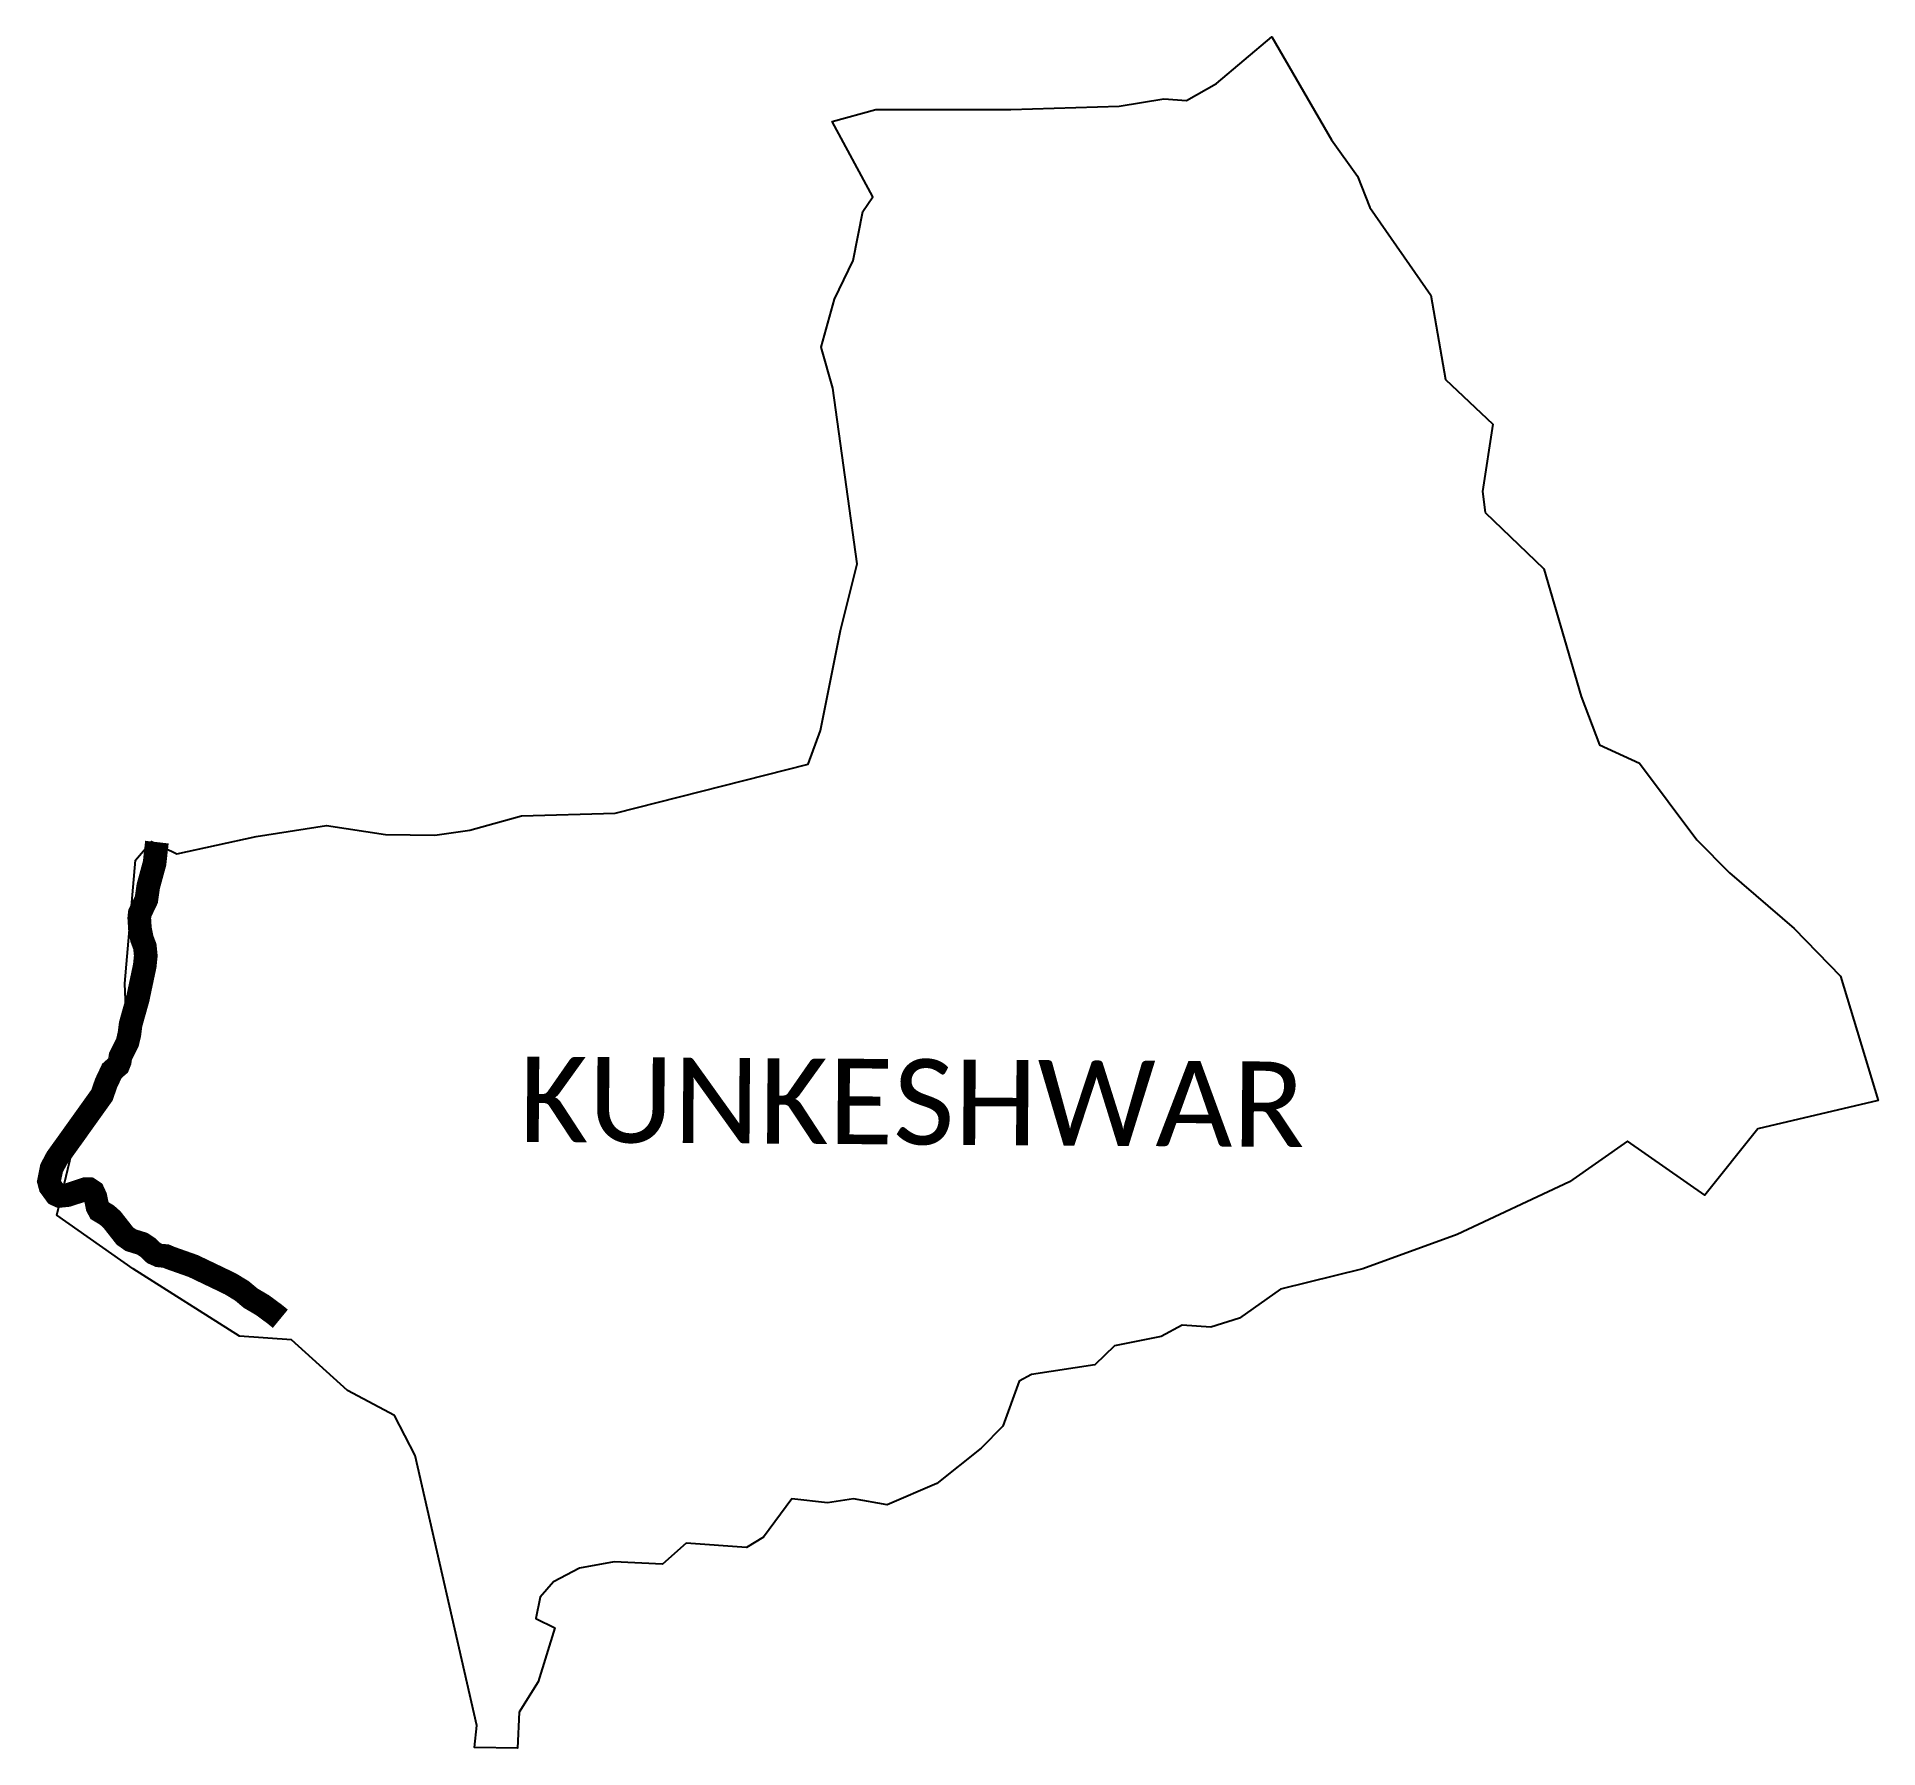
# Model space of a CAD drawing. Header units: metres. Extents: x 327559 to 331451, y 1805680 to 1809296.
import ezdxf

# ---------------------------------------------------------------- set-up
doc = ezdxf.new("R2010")
doc.units = ezdxf.units.M
for name, color, linetype in [('NATURALLY PROTECTED', 3, 'Continuous'), ('village', 4, 'Continuous'), ('VILLAGE NAME', 250, 'Continuous')]:
    doc.layers.add(name, color=color, linetype=linetype)

msp = doc.modelspace()

# ---------------------------------------------------------------- linework, layer by layer
at = {"color": 3}
msp.add_lwpolyline([(329846.8, 1809149.6), (329940.7, 1809165.1)], dxfattribs=at)
at = {"layer": 'NATURALLY PROTECTED', "flags": 128}
msp.add_lwpolyline([(327812.6, 1807594.4, 50, 50, 0), (327810.4, 1807575, 50, 50, 0), (327807.7, 1807549.8, 50, 50, 0), (327794.4, 1807501.4, 50, 50, 0), (327790.3, 1807472.8, 50, 50, 0), (327783.8, 1807459.2, 50, 50, 0), (327776.4, 1807444, 50, 50, 0), (327775.3, 1807433.8, 50, 50, 0), (327776.7, 1807411.7, 50, 50, 0), (327780.8, 1807390.4, 50, 50, 0), (327787.1, 1807373.8, 50, 50, 0), (327789.1, 1807354.2, 50, 50, 0), (327786.9, 1807332.8, 50, 50, 0), (327779.8, 1807299.5, 50, 50, 0), (327772, 1807262.6, 50, 50, 0), (327762.8, 1807230.1, 50, 50, 0), (327757, 1807209.2, 50, 50, 0), (327754.5, 1807188.8, 50, 50, 0), (327750.2, 1807170.8, 50, 50, 0), (327741.7, 1807153.9, 50, 50, 0), (327735.6, 1807141.7, 50, 50, 0), (327734, 1807131.2, 50, 50, 0), (327730.5, 1807122.5, 50, 50, 0), (327729.2, 1807121.4, 50, 50, 0), (327725.1, 1807117.8, 50, 50, 0), (327717.4, 1807110.9, 50, 50, 0), (327713.5, 1807102.6, 50, 50, 0), (327705.3, 1807085.3, 50, 50, 0), (327696.5, 1807059.8, 50, 50, 0), (327680.7, 1807037.7, 50, 50, 0), (327671.4, 1807024.7, 50, 50, 0), (327635, 1806973.7, 50, 50, 0), (327617.8, 1806949.7, 50, 50, 0), (327601.3, 1806926.7, 50, 50, 0), (327590, 1806905.4, 50, 50, 0), (327587.4, 1806892.8, 50, 50, 0), (327584.4, 1806877.9, 50, 50, 0), (327587.4, 1806866.8, 50, 50, 0), (327595.1, 1806856.4, 50, 50, 0), (327599.6, 1806850.2, 50, 50, 0), (327604.4, 1806848, 50, 50, 0), (327606.8, 1806846.9, 50, 50, 0), (327623.2, 1806848.5, 50, 50, 0), (327651, 1806857.5, 50, 50, 0), (327661.8, 1806861.1, 50, 50, 0), (327669.8, 1806860.9, 50, 50, 0), (327672, 1806859.4, 50, 50, 0), (327677.5, 1806855.8, 50, 50, 0), (327682.6, 1806844.7, 50, 50, 0), (327686.9, 1806824, 50, 50, 0), (327691.1, 1806815.9, 50, 50, 0), (327706.9, 1806806.4, 50, 50, 0), (327717.5, 1806797, 50, 50, 0), (327729.2, 1806782.1, 50, 50, 0), (327744.8, 1806762.2, 50, 50, 0), (327757.2, 1806753.4, 50, 50, 0), (327782.1, 1806745.6, 50, 50, 0), (327793.6, 1806737.9, 50, 50, 0), (327806, 1806726, 50, 50, 0), (327816.9, 1806721.1, 50, 50, 0), (327831.7, 1806719.7, 50, 50, 0), (327841.4, 1806715.6, 50, 50, 0), (327889.3, 1806698.7, 50, 50, 0), (327917.7, 1806685.1, 50, 50, 0), (327937.8, 1806675.5, 50, 50, 0), (327967.7, 1806661.1, 50, 50, 0), (327992, 1806646.4, 50, 50, 0), (328010.9, 1806630.6, 50, 50, 0), (328035.8, 1806616, 50, 50, 0), (328061.7, 1806596.9, 50, 50, 0), (328073.5, 1806587.2, 0, 0, 0)], format="xyseb", dxfattribs=at)
at = {"layer": 'village'}
for points in [[(329940.7, 1809165.1, 0), (329989, 1809161.4, 0), (330052.7, 1809197.3, 0), (330169.1, 1809296, 0), (330295.2, 1809078.3, 0), (330350.1, 1809001.8, 0), (330376.4, 1808935.1, 0), (330505.1, 1808749.9, 0), (330536.2, 1808572.1, 0), (330636.2, 1808477.4, 0), (330614.8, 1808335.3, 0), (330620.3, 1808290.9, 0)], [(330620.3, 1808290.9, 0), (330744.6, 1808171.6, 0), (330823.1, 1807902.4, 0), (330862.3, 1807799.7, 0), (330946.2, 1807760.9, 0), (331067.4, 1807599.4, 0), (331137, 1807529.2, 0), (331273.6, 1807411.7, 0), (331371.6, 1807311, 0), (331451, 1807048.1, 0), (331196.6, 1806988.3, 0), (331084.7, 1806848.6, 0), (330921.1, 1806962.8, 0), (330798.4, 1806876.8, 0), (330560.9, 1806765.6, 0), (330361.8, 1806692.7, 0), (330188, 1806649.7, 0), (330100.9, 1806588.2, 0), (330040.5, 1806569.3, 0), (329979.5, 1806574, 0), (329935.2, 1806549.6, 0), (329836.9, 1806529.8, 0), (329795.1, 1806489.8, 0), (329661.3, 1806469.2, 0), (329635.4, 1806455.4, 0), (329600.7, 1806360, 0), (329554.6, 1806314, 0), (329461.5, 1806238.9, 0), (329355.9, 1806193.9, 0), (329285.2, 1806206.9, 0), (329230, 1806198.6, 0), (329154.9, 1806206.4, 0), (329095, 1806125.5, 0), (329059.1, 1806103.7, 0), (328931.2, 1806113.1, 0), (328881.2, 1806068.9, 0), (328779.2, 1806073.7, 0), (328706.2, 1806059.9, 0), (328650.7, 1806031.5, 0), (328622.4, 1805999.1, 0), (328613.9, 1805953.7, 0), (328653.4, 1805934.3, 0), (328618.3, 1805820.1, 0), (328578.2, 1805756.2, 0), (328574.9, 1805679.9, 0), (328483.7, 1805681.3, 0), (328489.1, 1805728, 0), (328358.4, 1806298.6, 0), (328314.7, 1806383.1, 0), (328215.2, 1806435.9, 0), (328097, 1806542.5, 0), (327987.2, 1806550.6, 0), (327762.2, 1806692.7, 0), (327600.8, 1806806.1, 0), (327643.7, 1806985.6, 0), (327750.2, 1807159.5, 0), (327744.5, 1807295.4, 0), (327767.3, 1807556.3, 0), (327801, 1807595.6, 0), (327854.5, 1807569.7, 0), (328022.3, 1807606.5, 0), (328171.4, 1807629.4, 0), (328296.1, 1807610.7, 0), (328400, 1807609.1, 0), (328473.8, 1807619.9, 0), (328583.3, 1807650.1, 0), (328781.6, 1807655.6, 0), (329188.9, 1807758.9, 0), (329215.4, 1807830.2, 0), (329257.7, 1808041.6, 0), (329292.9, 1808182.3, 0), (329241.6, 1808553.8, 0), (329216.7, 1808640.1, 0), (329244.7, 1808741.5, 0), (329284.5, 1808823.5, 0), (329305.1, 1808927, 0), (329325.6, 1808957.7, 0), (329240.1, 1809117.3, 0), (329332.1, 1809142.8, 0), (329617.6, 1809142.8, 0), (329846.8, 1809149.6, 0)]]:
    msp.add_polyline3d(points, dxfattribs=at)

# ---------------------------------------------------------------- texts
at = {"layer": 'VILLAGE NAME', "insert": (328578.8, 1807141.4), "char_height": 180.345, "attachment_point": 1, "rotation": 359.6139}
msp.add_mtext_dynamic_manual_height_columns('{\\fCalibri|b0|i0|c0|p34;KUNKESHWAR}', width=3252.397, gutter_width=901.7, heights=[0], dxfattribs=at)

doc.saveas('drawing.dxf')
